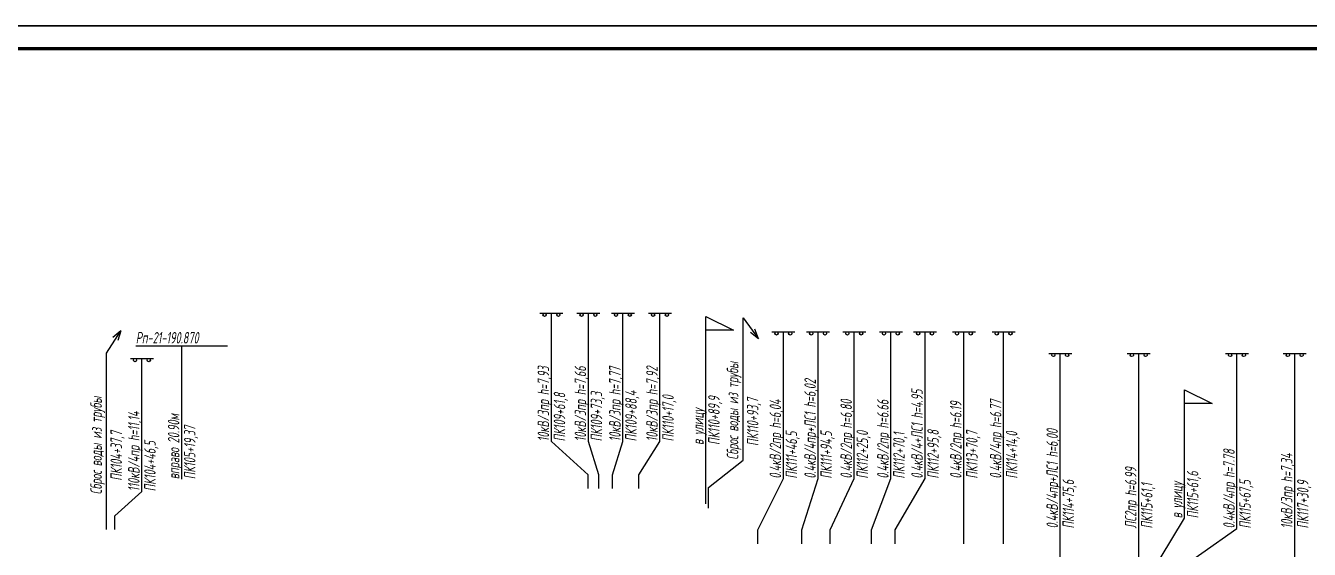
# Model space of a CAD drawing. Extents: x 2172 to 5772, y -842 to -248.
# Drawn here: x 5006.5 to 5285.9, y -362.5 to -248.5 of the extents above; entities that cross this region are included whole.
import ezdxf

# ---------------------------------------------------------------- set-up
doc = ezdxf.new("R2010")
doc.units = 0
doc.header["$MEASUREMENT"] = 0
doc.linetypes.add('CONTI', pattern=[0])
doc.linetypes.add('TP0', pattern=[0])
doc.layers.get('0').update_dxf_attribs({"linetype": 'CONTINUOUS'})
doc.layers.add('RAMKA', color=7, linetype='CONTI')
doc.styles.add('eskd', font='spds.shx', dxfattribs={"width": 1.2, "oblique": 15})

msp = doc.modelspace()

# ---------------------------------------------------------------- linework, layer by layer
at = {"linetype": 'TP0'}
for p, q in [((4641.6, -248.48), (5771.6, -248.48)), ((5771.6, -248.48), (4641.6, -248.48)), ((5118.46, -311.1), (5123.46, -311.1)), ((5120.96, -339.02), (5120.96, -311.1)), ((5126.51, -311.1), (5131.51, -311.1)), ((5129.01, -339.02), (5129.01, -311.1)), ((5134.02, -311.1), (5139.02, -311.1)), ((5136.52, -339.02), (5136.52, -311.1)), ((5142.09, -311.1), (5147.09, -311.1)), ((5144.59, -339.02), (5144.59, -311.1)), ((5154.58, -314.78), (5154.58, -311.78)), ((5154.58, -311.78), (5160.58, -314.78)), ((5154.58, -352.63), (5154.58, -314.78)), ((5160.58, -314.78), (5154.58, -314.78)), ((5168.95, -315.14), (5173.95, -315.14)), ((5171.45, -347.12), (5171.45, -315.14)), ((5176.52, -315.14), (5181.52, -315.14)), ((5179.02, -347.12), (5179.02, -315.14)), ((5184.38, -315.14), (5189.38, -315.14)), ((5186.88, -347.12), (5186.88, -315.14)), ((5192.36, -315.14), (5197.36, -315.14)), ((5194.86, -347.12), (5194.86, -315.14)), ((5199.79, -315.14), (5204.79, -315.14)), ((5202.29, -347.12), (5202.29, -315.14)), ((5208.24, -315.14), (5213.24, -315.14)), ((5210.74, -347.12), (5210.74, -315.14)), ((5216.9, -315.14), (5221.9, -315.14)), ((5219.4, -361.29), (5219.4, -315.14)), ((5030.47, -318.19), (5050.47, -318.19)), ((5040.47, -347.25), (5040.47, -318.19)), ((5029.3, -320.96), (5034.3, -320.96)), ((5031.8, -349.89), (5031.8, -320.96)), ((5229.22, -319.85), (5234.22, -319.85)), ((5231.72, -357.98), (5231.72, -319.85)), ((5246.32, -319.85), (5251.32, -319.85)), ((5248.82, -357.26), (5248.82, -319.85)), ((5267.7, -319.85), (5272.7, -319.85)), ((5270.2, -357.98), (5270.2, -319.85)), ((5280.28, -319.85), (5285.28, -319.85)), ((5282.78, -357.98), (5282.78, -319.85)), ((5258.8, -330.76), (5258.8, -327.76)), ((5258.8, -327.76), (5264.8, -330.76)), ((5258.8, -355.76), (5258.8, -330.76)), ((5264.8, -330.76), (5258.8, -330.76)), ((5128.96, -346.29), (5120.96, -339.02)), ((5131.26, -346.29), (5129.01, -339.02)), ((5134.28, -346.29), (5136.52, -339.02)), ((5140, -346.29), (5144.59, -339.02)), ((5128.96, -349.29), (5128.96, -346.29)), ((5131.26, -349.29), (5131.26, -346.29)), ((5134.28, -349.29), (5134.28, -346.29)), ((5140, -349.29), (5140, -346.29)), ((5165.9, -358.29), (5171.45, -347.12)), ((5175.5, -358.29), (5179.02, -347.12)), ((5181.62, -358.29), (5186.88, -347.12)), ((5190.6, -358.29), (5194.86, -347.12)), ((5195.76, -358.29), (5202.29, -347.12)), ((5210.74, -358.29), (5210.74, -347.12)), ((5025.9, -355.23), (5031.8, -349.89)), ((5025.9, -358.23), (5025.9, -355.23)), ((5248.82, -372.07), (5248.82, -357.26)), ((5248.92, -372.07), (5258.8, -355.76)), ((5165.9, -361.29), (5165.9, -358.29)), ((5175.5, -361.29), (5175.5, -358.29)), ((5181.62, -361.29), (5181.62, -358.29)), ((5190.6, -361.29), (5190.6, -358.29)), ((5195.76, -361.29), (5195.76, -358.29)), ((5210.74, -361.29), (5210.74, -358.29)), ((5231.72, -372.07), (5231.72, -357.98)), ((5250.1, -372.07), (5270.2, -357.98)), ((5282.78, -372.07), (5282.78, -357.98))]:
    msp.add_line(p, q, dxfattribs=at)
at = {"linetype": 'Continuous'}
for points in [[(5162.69, -312.13), (5166.06, -316.7), (5165.27, -314.57)], [(5162.69, -343.07), (5162.69, -312.13)], [(5024.08, -319.77), (5027.23, -314.93), (5025.51, -316.41)], [(5027.23, -314.93), (5026.54, -317.05)], [(5166.06, -316.7), (5164.32, -315.31)], [(5024.08, -358.23), (5024.08, -319.77)], [(5155.14, -353.57), (5155.14, -349.08), (5162.69, -343.07)]]:
    msp.add_lwpolyline(points, dxfattribs=at)
for centre in [(5119.46, -311.45), (5122.46, -311.45), (5127.51, -311.45), (5130.51, -311.45), (5135.02, -311.45), (5138.02, -311.45), (5143.09, -311.45), (5146.09, -311.45), (5169.95, -315.49), (5172.95, -315.49), (5177.52, -315.49), (5185.38, -315.49), (5188.38, -315.49), (5193.36, -315.49), (5196.36, -315.49), (5200.79, -315.49), (5203.79, -315.49), (5209.24, -315.49), (5212.24, -315.49), (5217.9, -315.49), (5220.9, -315.49), (5030.3, -321.31), (5033.3, -321.31), (5230.22, -320.2), (5233.22, -320.2), (5247.32, -320.2), (5250.32, -320.2), (5268.7, -320.2), (5271.7, -320.2), (5281.28, -320.2), (5284.28, -320.2)]:
    msp.add_circle(centre, 0.35)
at = {"color": 1}
msp.add_circle((5180.52, -315.49), 0.35, dxfattribs=at)
at = {"layer": 'RAMKA', "color": 250, "lineweight": 70}
msp.add_line((4661.6, -253.48), (5766.6, -253.48), dxfattribs=at)

# ---------------------------------------------------------------- texts
at = {"style": 'eskd', "oblique": 10, "width": 0.8}
msp.add_text('Рп-21-190.870', height=2.5, dxfattribs=at).set_placement((5030.47, -317.69))
for s, p in [('10кВ/3пр h=7,93', (5120.46, -339.02)), ('10кВ/3пр h=7,66', (5128.51, -339.02)), ('10кВ/3пр h=7,77', (5136.02, -339.02)), ('10кВ/3пр h=7,92', (5144.09, -339.02)), ('Сброс воды из трубы', (5161.65, -343)), ('0.4кВ/4пр+ЛС1 h=6,02', (5178.52, -347.12)), ('Сброс воды из трубы', (5023.09, -350.56)), ('ПК109+61,8', (5123.96, -339.02)), ('ПК109+73,3', (5132.01, -339.02)), ('ПК109+88,4', (5139.52, -339.02)), ('ПК110+17,0', (5147.59, -339.02)), ('ПК110+89,9', (5157.58, -339.78)), ('ПК110+93,7', (5166.02, -340.01)), ('0.4кВ/2пр h=6,80', (5186.38, -347.12)), ('0.4кВ/4+ЛС1 h=4.95', (5201.79, -347.12)), ('0.4кВ/4пр h=6.77', (5218.9, -347.12)), ('110кВ/4пр h=11,14', (5031.3, -349.89)), ('в улицу', (5154.08, -339.78)), ('0.4кВ/2пр h=6,04', (5170.95, -347.12)), ('0.4кВ/2пр h=6.66', (5194.36, -347.12)), ('0.4кВ/2пр h=6.19', (5210.24, -347.12)), ('вправо 20.90м', (5039.97, -347.25)), ('ПК105+19,37', (5043.47, -347.25)), ('ПК104+37,7', (5027.46, -347.57)), ('ПК111+46,5', (5174.45, -347.12)), ('ПК111+94,5', (5182.02, -347.12)), ('ПК112+25,0', (5189.88, -347.12)), ('ПК112+70,1', (5197.86, -347.12)), ('ПК112+95,8', (5205.29, -347.12)), ('ПК113+70,7', (5213.74, -347.12)), ('ПК114+14,0', (5222.4, -347.12)), ('0.4кВ/4пр+ЛС1 h=6,00', (5231.22, -357.98)), ('ПК104+46,5', (5034.8, -349.89)), ('0.4кВ/4пр h=7.78', (5269.7, -357.98)), ('10кВ/3пр h=7,34', (5282.28, -357.98)), ('ЛС2пр h=6.99', (5248.32, -357.98)), ('ПК115+61,6', (5261.8, -355.76)), ('ПК114+75,6', (5234.72, -357.98)), ('ПК115+61,1', (5251.82, -357.98)), ('в улицу', (5258.3, -355.76)), ('ПК115+67,5', (5273.2, -357.98)), ('ПК117+30,9', (5285.78, -357.98))]:
    msp.add_text(s, height=2.5, rotation=90, dxfattribs=at).set_placement(p)

doc.saveas('drawing.dxf')
